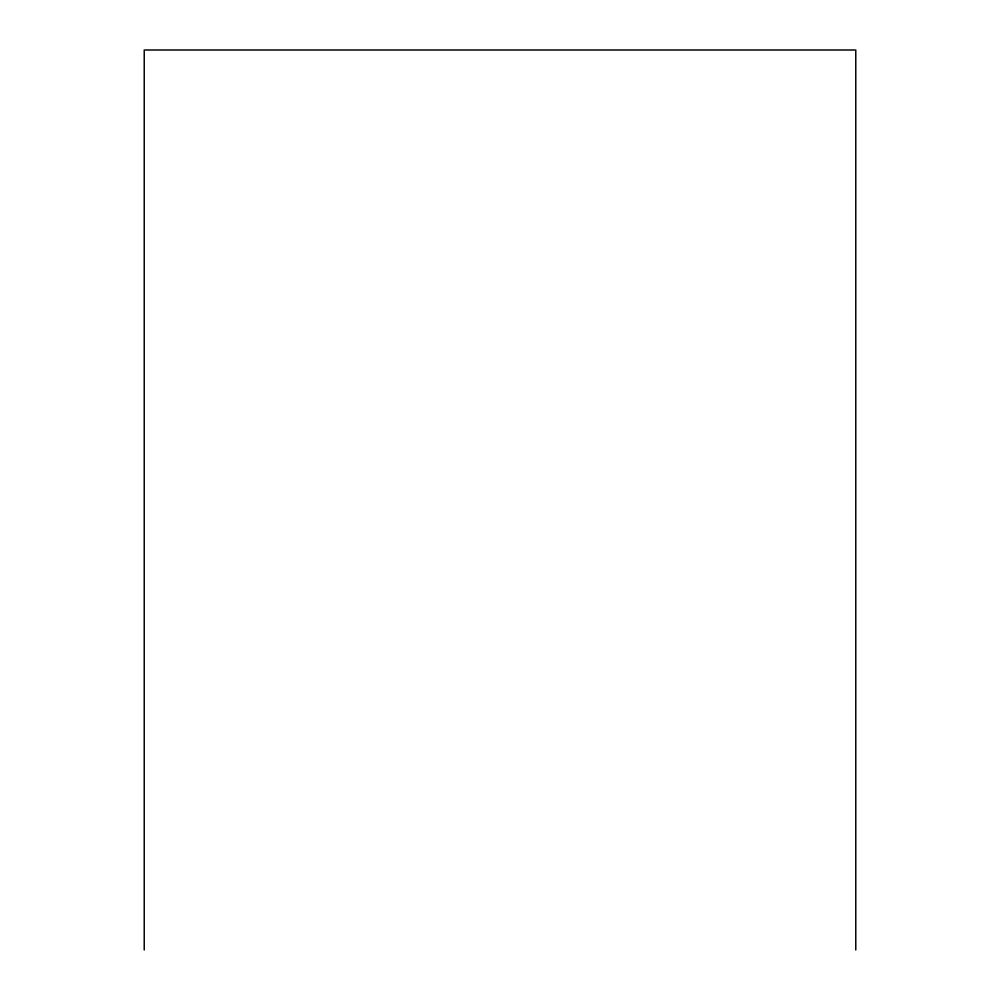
<?xml version="1.0" encoding="UTF-8"?>
<svg xmlns="http://www.w3.org/2000/svg" width="1000" height="1000" viewBox="0 0 1000 1000"><rect width="100%" height="100%" fill="white"/><g stroke="black" fill="none" stroke-linecap="round" stroke-linejoin="round"><path stroke-width="1.5" d="M855.775 950L855.775 50L144.225 50L144.225 950"/></g></svg>
